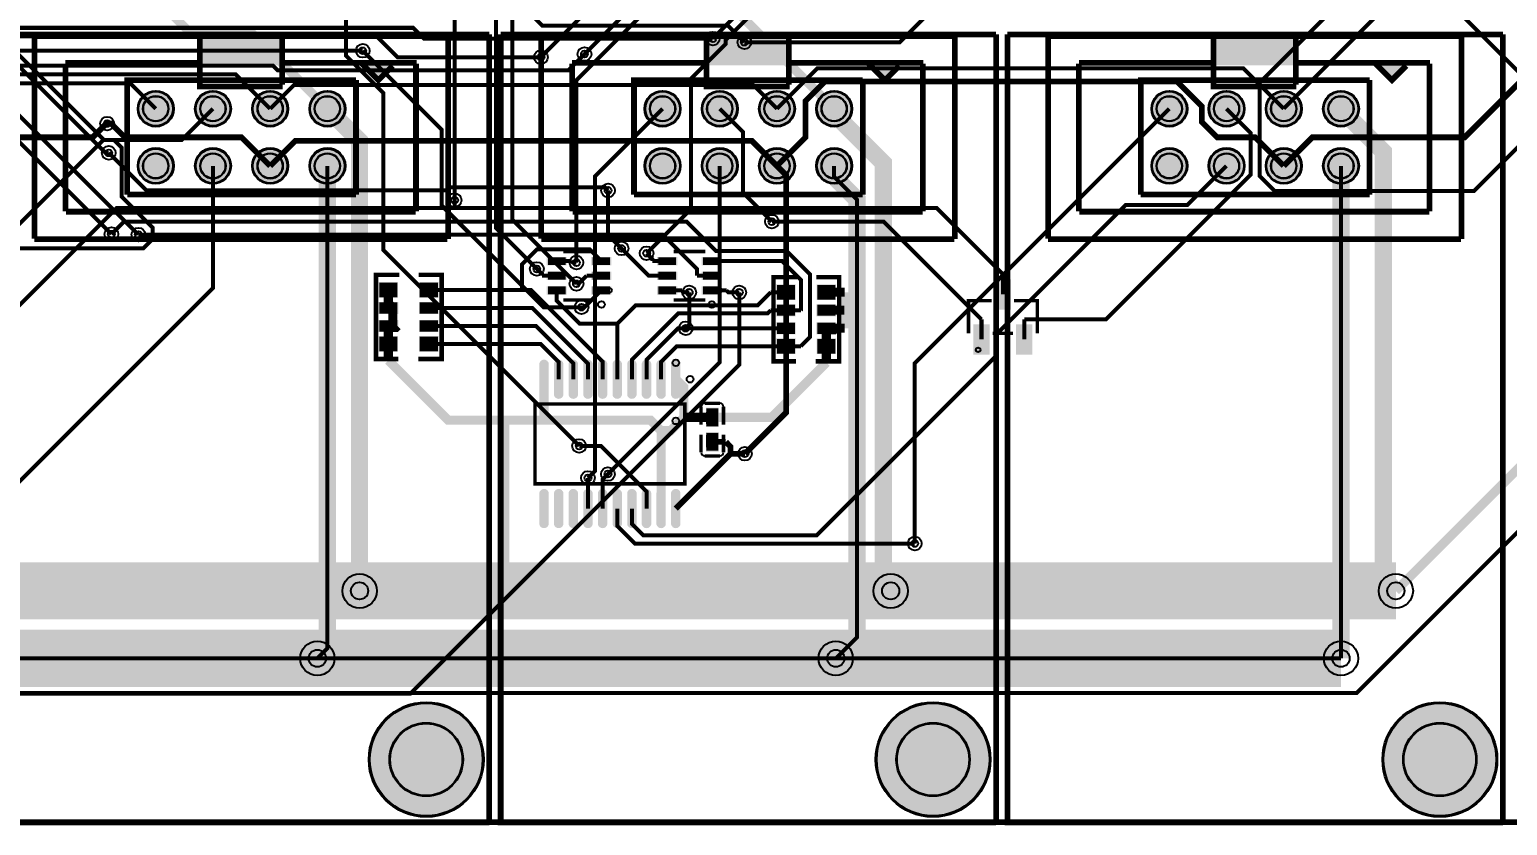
# Model space of a CAD drawing. Header units: millimetres. Extents: x 0 to 210, y -1 to 136.
# Drawn here: x 69.1 to 134.7, y -0.5 to 34.8 of the extents above; entities that cross this region are included whole.
import ezdxf

# ---------------------------------------------------------------- set-up
doc = ezdxf.new("R2010")
doc.units = ezdxf.units.MM
for name, color, linetype, true_color in [('BoardOutLine', 7, 'Continuous', 0xff00ff), ('BottomLayer', 7, 'Continuous', 0x0000ff), ('BottomSolderMaskLayer', 7, 'Continuous', 0xaa00ff), ('Document', 7, 'Continuous', 0xffffff), ('Hole', 7, 'Continuous', 0x222222), ('Multi-Layer', 7, 'Continuous', 0xc0c0c0), ('TopLayer', 7, 'Continuous', 0xff0000), ('TopPasteMaskLayer', 7, 'Continuous', 0x808080), ('TopSilkLayer', 7, 'Continuous', 0xffcc00), ('TopSolderMaskLayer', 7, 'Continuous', 0x800080)]:
    doc.layers.add(name, color=color, linetype=linetype, true_color=true_color)

msp = doc.modelspace()

# ---------------------------------------------------------------- hatches: boundary and pattern name
at = {"layer": 'BottomSolderMaskLayer'}
for points in [[(73.914, 31.307, 1), (75.489, 31.307, 1)], [(76.454, 31.307, 1), (78.029, 31.307, 1)], [(78.994, 31.307, 1), (80.569, 31.307, 1)], [(81.534, 31.307, 1), (83.109, 31.307, 1)], [(96.418, 31.307, 1), (97.993, 31.307, 1)], [(98.958, 31.307, 1), (100.533, 31.307, 1)], [(101.498, 31.307, 1), (103.073, 31.307, 1)], [(104.038, 31.307, 1), (105.613, 31.307, 1)], [(118.923, 31.307, 1), (120.497, 31.307, 1)], [(121.463, 31.307, 1), (123.037, 31.307, 1)], [(124.003, 31.307, 1), (125.577, 31.307, 1)], [(126.543, 31.307, 1), (128.117, 31.307, 1)], [(73.914, 28.767, 1), (75.489, 28.767, 1)], [(76.454, 28.767, 1), (78.029, 28.767, 1)], [(78.994, 28.767, 1), (80.569, 28.767, 1)], [(81.534, 28.767, 1), (83.109, 28.767, 1)], [(96.418, 28.767, 1), (97.993, 28.767, 1)], [(98.958, 28.767, 1), (100.533, 28.767, 1)], [(101.498, 28.767, 1), (103.073, 28.767, 1)], [(104.038, 28.767, 1), (105.613, 28.767, 1)], [(118.923, 28.767, 1), (120.497, 28.767, 1)], [(121.463, 28.767, 1), (123.037, 28.767, 1)], [(124.003, 28.767, 1), (125.577, 28.767, 1)], [(126.543, 28.767, 1), (128.117, 28.767, 1)], [(84.163, 2.407, 1), (89.264, 2.407, 1)], [(106.667, 2.407, 1), (111.769, 2.407, 1)], [(129.171, 2.407, 1), (134.273, 2.407, 1)]]:
    msp.add_hatch(color=256, dxfattribs=at).paths.add_polyline_path(points)
at = {"layer": 'Document'}
for points in [[(80.311, 33.237), (80.311, 34.437), (76.711, 34.437), (76.711, 33.237)], [(102.816, 33.237), (102.816, 34.437), (99.216, 34.437), (99.216, 33.237)], [(125.32, 33.237), (125.32, 34.437), (121.72, 34.437), (121.72, 33.237)], [(85.318, 33.339), (83.972, 33.339), (84.633, 32.679)], [(107.823, 33.339), (106.477, 33.339), (107.137, 32.679)], [(130.327, 33.339), (128.981, 33.339), (129.641, 32.679)]]:
    msp.add_hatch(color=256, dxfattribs=at).paths.add_polyline_path(points)
at = {"layer": 'Multi-Layer'}
for points in [[(73.939, 31.307, 1), (75.463, 31.307, 1)], [(76.479, 31.307, 1), (78.003, 31.307, 1)], [(79.019, 31.307, 1), (80.543, 31.307, 1)], [(81.559, 31.307, 1), (83.083, 31.307, 1)], [(96.444, 31.307, 1), (97.968, 31.307, 1)], [(98.984, 31.307, 1), (100.508, 31.307, 1)], [(101.524, 31.307, 1), (103.048, 31.307, 1)], [(104.064, 31.307, 1), (105.588, 31.307, 1)], [(118.948, 31.307, 1), (120.472, 31.307, 1)], [(121.488, 31.307, 1), (123.012, 31.307, 1)], [(124.028, 31.307, 1), (125.552, 31.307, 1)], [(126.568, 31.307, 1), (128.092, 31.307, 1)], [(73.939, 28.767, 1), (75.463, 28.767, 1)], [(76.479, 28.767, 1), (78.003, 28.767, 1)], [(79.019, 28.767, 1), (80.543, 28.767, 1)], [(81.559, 28.767, 1), (83.083, 28.767, 1)], [(96.444, 28.767, 1), (97.968, 28.767, 1)], [(98.984, 28.767, 1), (100.508, 28.767, 1)], [(101.524, 28.767, 1), (103.048, 28.767, 1)], [(104.064, 28.767, 1), (105.588, 28.767, 1)], [(118.948, 28.767, 1), (120.472, 28.767, 1)], [(121.488, 28.767, 1), (123.012, 28.767, 1)], [(124.028, 28.767, 1), (125.552, 28.767, 1)], [(126.568, 28.767, 1), (128.092, 28.767, 1)]]:
    msp.add_hatch(color=256, dxfattribs=at).paths.add_polyline_path(points)
at = {"layer": 'TopLayer'}
for points in [[(92.117, 24.365), (92.117, 24.715), (92.897, 24.715), (92.897, 24.365)], [(94.097, 24.365), (94.097, 24.715), (94.877, 24.715), (94.877, 24.365)], [(97.019, 24.365), (97.019, 24.715), (97.799, 24.715), (97.799, 24.365)], [(98.999, 24.365), (98.999, 24.715), (99.779, 24.715), (99.779, 24.365)], [(92.117, 23.715), (92.117, 24.065), (92.897, 24.065), (92.897, 23.715)], [(94.097, 23.715), (94.097, 24.065), (94.877, 24.065), (94.877, 23.715)], [(97.019, 23.715), (97.019, 24.065), (97.799, 24.065), (97.799, 23.715)], [(98.999, 23.715), (98.999, 24.065), (99.779, 24.065), (99.779, 23.715)], [(112.669, 23.686), (112.669, 22.436), (111.969, 22.436), (111.969, 23.686)], [(85.428, 23.586), (85.428, 22.936), (84.628, 22.936), (84.628, 23.586)], [(87.228, 23.586), (87.228, 22.936), (86.428, 22.936), (86.428, 23.586)], [(92.117, 23.065), (92.117, 23.415), (92.897, 23.415), (92.897, 23.065)], [(94.097, 23.065), (94.097, 23.415), (94.877, 23.415), (94.877, 23.065)], [(97.019, 23.065), (97.019, 23.415), (97.799, 23.415), (97.799, 23.065)], [(98.999, 23.065), (98.999, 23.415), (99.779, 23.415), (99.779, 23.065)], [(103.081, 23.485), (103.081, 22.835), (102.281, 22.835), (102.281, 23.485)], [(104.881, 23.485), (104.881, 22.835), (104.081, 22.835), (104.081, 23.485)], [(85.428, 22.712), (85.428, 22.211), (84.628, 22.211), (84.628, 22.712)], [(87.228, 22.712), (87.228, 22.211), (86.428, 22.211), (86.428, 22.712)], [(103.081, 22.61), (103.081, 22.11), (102.281, 22.11), (102.281, 22.61)], [(104.881, 22.61), (104.881, 22.11), (104.081, 22.11), (104.081, 22.61)], [(85.428, 21.911), (85.428, 21.411), (84.628, 21.411), (84.628, 21.911)], [(87.228, 21.911), (87.228, 21.411), (86.428, 21.411), (86.428, 21.911)], [(103.081, 21.81), (103.081, 21.31), (102.281, 21.31), (102.281, 21.81)], [(104.881, 21.81), (104.881, 21.31), (104.081, 21.31), (104.081, 21.81)], [(111.719, 21.686), (111.719, 20.436), (111.019, 20.436), (111.019, 21.686)], [(113.619, 21.686), (113.619, 20.436), (112.919, 20.436), (112.919, 21.686)], [(85.428, 21.187), (85.428, 20.537), (84.628, 20.537), (84.628, 21.187)], [(87.228, 21.187), (87.228, 20.537), (86.428, 20.537), (86.428, 21.187)], [(103.081, 21.085), (103.081, 20.435), (102.281, 20.435), (102.281, 21.085)], [(104.881, 21.085), (104.881, 20.435), (104.081, 20.435), (104.081, 21.085)], [(92.126, 18.605, -0.785398), (91.762, 18.605), (91.762, 19.983, -0.785398), (92.126, 19.983)], [(92.776, 18.605, -0.785398), (92.412, 18.605), (92.412, 19.983, -0.785398), (92.776, 19.983)], [(93.426, 18.605, -0.785398), (93.062, 18.605), (93.062, 19.983, -0.785398), (93.426, 19.983)], [(94.076, 18.605, -0.785398), (93.712, 18.605), (93.712, 19.983, -0.785398), (94.076, 19.983)], [(94.726, 18.605, -0.785398), (94.362, 18.605), (94.362, 19.983, -0.785398), (94.726, 19.983)], [(95.376, 18.605, -0.785398), (95.012, 18.605), (95.012, 19.983, -0.785398), (95.376, 19.983)], [(96.026, 18.605, -0.785398), (95.662, 18.605), (95.662, 19.983, -0.785398), (96.026, 19.983)], [(96.676, 18.605, -0.785398), (96.312, 18.605), (96.312, 19.983, -0.785398), (96.676, 19.983)], [(97.326, 18.605, -0.785398), (96.962, 18.605), (96.962, 19.983, -0.785398), (97.326, 19.983)], [(97.976, 18.605, -0.785398), (97.612, 18.605), (97.612, 19.983, -0.785398), (97.976, 19.983)], [(99.685, 17.208), (99.145, 17.208), (99.145, 17.998), (99.685, 17.998)], [(99.685, 16.908), (99.145, 16.908), (99.145, 16.118), (99.685, 16.118)], [(92.126, 12.863, -0.785398), (91.762, 12.863), (91.762, 14.241, -0.785398), (92.126, 14.241)], [(92.776, 12.863, -0.785398), (92.412, 12.863), (92.412, 14.241, -0.785398), (92.776, 14.241)], [(93.426, 12.863, -0.785398), (93.062, 12.863), (93.062, 14.241, -0.785398), (93.426, 14.241)], [(94.076, 12.863, -0.785398), (93.712, 12.863), (93.712, 14.241, -0.785398), (94.076, 14.241)], [(94.726, 12.863, -0.785398), (94.362, 12.863), (94.362, 14.241, -0.785398), (94.726, 14.241)], [(95.376, 12.863, -0.785398), (95.012, 12.863), (95.012, 14.241, -0.785398), (95.376, 14.241)], [(96.026, 12.863, -0.785398), (95.662, 12.863), (95.662, 14.241, -0.785398), (96.026, 14.241)], [(96.676, 12.863, -0.785398), (96.312, 12.863), (96.312, 14.241, -0.785398), (96.676, 14.241)], [(97.326, 12.863, -0.785398), (96.962, 12.863), (96.962, 14.241, -0.785398), (97.326, 14.241)], [(97.976, 12.863, -0.785398), (97.612, 12.863), (97.612, 14.241, -0.785398), (97.976, 14.241)]]:
    msp.add_hatch(color=256, dxfattribs=at).paths.add_polyline_path(points)
at = {"layer": 'TopPasteMaskLayer'}
for points in [[(92.117, 24.365), (92.117, 24.715), (92.897, 24.715), (92.897, 24.365)], [(94.097, 24.365), (94.097, 24.715), (94.877, 24.715), (94.877, 24.365)], [(97.019, 24.365), (97.019, 24.715), (97.799, 24.715), (97.799, 24.365)], [(98.999, 24.365), (98.999, 24.715), (99.779, 24.715), (99.779, 24.365)], [(92.117, 23.715), (92.117, 24.065), (92.897, 24.065), (92.897, 23.715)], [(94.097, 23.715), (94.097, 24.065), (94.877, 24.065), (94.877, 23.715)], [(97.019, 23.715), (97.019, 24.065), (97.799, 24.065), (97.799, 23.715)], [(98.999, 23.715), (98.999, 24.065), (99.779, 24.065), (99.779, 23.715)], [(112.669, 23.686), (112.669, 22.436), (111.969, 22.436), (111.969, 23.686)], [(85.428, 23.586), (85.428, 22.936), (84.628, 22.936), (84.628, 23.586)], [(87.228, 23.586), (87.228, 22.936), (86.428, 22.936), (86.428, 23.586)], [(92.117, 23.065), (92.117, 23.415), (92.897, 23.415), (92.897, 23.065)], [(94.097, 23.065), (94.097, 23.415), (94.877, 23.415), (94.877, 23.065)], [(97.019, 23.065), (97.019, 23.415), (97.799, 23.415), (97.799, 23.065)], [(98.999, 23.065), (98.999, 23.415), (99.779, 23.415), (99.779, 23.065)], [(103.081, 23.485), (103.081, 22.835), (102.281, 22.835), (102.281, 23.485)], [(104.881, 23.485), (104.881, 22.835), (104.081, 22.835), (104.081, 23.485)], [(85.428, 22.712), (85.428, 22.211), (84.628, 22.211), (84.628, 22.712)], [(87.228, 22.712), (87.228, 22.211), (86.428, 22.211), (86.428, 22.712)], [(103.081, 22.61), (103.081, 22.11), (102.281, 22.11), (102.281, 22.61)], [(104.881, 22.61), (104.881, 22.11), (104.081, 22.11), (104.081, 22.61)], [(85.428, 21.911), (85.428, 21.411), (84.628, 21.411), (84.628, 21.911)], [(87.228, 21.911), (87.228, 21.411), (86.428, 21.411), (86.428, 21.911)], [(103.081, 21.81), (103.081, 21.31), (102.281, 21.31), (102.281, 21.81)], [(104.881, 21.81), (104.881, 21.31), (104.081, 21.31), (104.081, 21.81)], [(111.719, 21.686), (111.719, 20.436), (111.019, 20.436), (111.019, 21.686)], [(113.619, 21.686), (113.619, 20.436), (112.919, 20.436), (112.919, 21.686)], [(85.428, 21.187), (85.428, 20.537), (84.628, 20.537), (84.628, 21.187)], [(87.228, 21.187), (87.228, 20.537), (86.428, 20.537), (86.428, 21.187)], [(103.081, 21.085), (103.081, 20.435), (102.281, 20.435), (102.281, 21.085)], [(104.881, 21.085), (104.881, 20.435), (104.081, 20.435), (104.081, 21.085)], [(92.126, 18.605, -0.785398), (91.762, 18.605), (91.762, 19.983, -0.785398), (92.126, 19.983)], [(92.776, 18.605, -0.785398), (92.412, 18.605), (92.412, 19.983, -0.785398), (92.776, 19.983)], [(93.426, 18.605, -0.785398), (93.062, 18.605), (93.062, 19.983, -0.785398), (93.426, 19.983)], [(94.076, 18.605, -0.785398), (93.712, 18.605), (93.712, 19.983, -0.785398), (94.076, 19.983)], [(94.726, 18.605, -0.785398), (94.362, 18.605), (94.362, 19.983, -0.785398), (94.726, 19.983)], [(95.376, 18.605, -0.785398), (95.012, 18.605), (95.012, 19.983, -0.785398), (95.376, 19.983)], [(96.026, 18.605, -0.785398), (95.662, 18.605), (95.662, 19.983, -0.785398), (96.026, 19.983)], [(96.676, 18.605, -0.785398), (96.312, 18.605), (96.312, 19.983, -0.785398), (96.676, 19.983)], [(97.326, 18.605, -0.785398), (96.962, 18.605), (96.962, 19.983, -0.785398), (97.326, 19.983)], [(97.976, 18.605, -0.785398), (97.612, 18.605), (97.612, 19.983, -0.785398), (97.976, 19.983)], [(99.19, 17.888), (99.64, 17.888), (99.69, 17.838), (99.69, 17.308), (99.64, 17.258), (99.19, 17.258), (99.14, 17.308), (99.14, 17.838)], [(99.19, 16.858), (99.64, 16.858), (99.69, 16.808), (99.69, 16.278), (99.64, 16.228), (99.19, 16.228), (99.14, 16.278), (99.14, 16.808)], [(92.126, 12.863, -0.785398), (91.762, 12.863), (91.762, 14.241, -0.785398), (92.126, 14.241)], [(92.776, 12.863, -0.785398), (92.412, 12.863), (92.412, 14.241, -0.785398), (92.776, 14.241)], [(93.426, 12.863, -0.785398), (93.062, 12.863), (93.062, 14.241, -0.785398), (93.426, 14.241)], [(94.076, 12.863, -0.785398), (93.712, 12.863), (93.712, 14.241, -0.785398), (94.076, 14.241)], [(94.726, 12.863, -0.785398), (94.362, 12.863), (94.362, 14.241, -0.785398), (94.726, 14.241)], [(95.376, 12.863, -0.785398), (95.012, 12.863), (95.012, 14.241, -0.785398), (95.376, 14.241)], [(96.026, 12.863, -0.785398), (95.662, 12.863), (95.662, 14.241, -0.785398), (96.026, 14.241)], [(96.676, 12.863, -0.785398), (96.312, 12.863), (96.312, 14.241, -0.785398), (96.676, 14.241)], [(97.326, 12.863, -0.785398), (96.962, 12.863), (96.962, 14.241, -0.785398), (97.326, 14.241)], [(97.976, 12.863, -0.785398), (97.612, 12.863), (97.612, 14.241, -0.785398), (97.976, 14.241)]]:
    msp.add_hatch(color=256, dxfattribs=at).paths.add_polyline_path(points)
at = {"layer": 'TopSolderMaskLayer'}
for points in [[(73.914, 31.307, 1), (75.489, 31.307, 1)], [(76.454, 31.307, 1), (78.029, 31.307, 1)], [(78.994, 31.307, 1), (80.569, 31.307, 1)], [(81.534, 31.307, 1), (83.109, 31.307, 1)], [(96.418, 31.307, 1), (97.993, 31.307, 1)], [(98.958, 31.307, 1), (100.533, 31.307, 1)], [(101.498, 31.307, 1), (103.073, 31.307, 1)], [(104.038, 31.307, 1), (105.613, 31.307, 1)], [(118.923, 31.307, 1), (120.497, 31.307, 1)], [(121.463, 31.307, 1), (123.037, 31.307, 1)], [(124.003, 31.307, 1), (125.577, 31.307, 1)], [(126.543, 31.307, 1), (128.117, 31.307, 1)], [(73.914, 28.767, 1), (75.489, 28.767, 1)], [(76.454, 28.767, 1), (78.029, 28.767, 1)], [(78.994, 28.767, 1), (80.569, 28.767, 1)], [(81.534, 28.767, 1), (83.109, 28.767, 1)], [(96.418, 28.767, 1), (97.993, 28.767, 1)], [(98.958, 28.767, 1), (100.533, 28.767, 1)], [(101.498, 28.767, 1), (103.073, 28.767, 1)], [(104.038, 28.767, 1), (105.613, 28.767, 1)], [(118.923, 28.767, 1), (120.497, 28.767, 1)], [(121.463, 28.767, 1), (123.037, 28.767, 1)], [(124.003, 28.767, 1), (125.577, 28.767, 1)], [(126.543, 28.767, 1), (128.117, 28.767, 1)], [(92.061, 24.354), (92.061, 24.727), (92.954, 24.727), (92.954, 24.354)], [(94.041, 24.354), (94.041, 24.727), (94.934, 24.727), (94.934, 24.354)], [(96.963, 24.354), (96.963, 24.727), (97.856, 24.727), (97.856, 24.354)], [(98.943, 24.354), (98.943, 24.727), (99.836, 24.727), (99.836, 24.354)], [(92.061, 23.704), (92.061, 24.077), (92.954, 24.077), (92.954, 23.704)], [(94.041, 23.704), (94.041, 24.077), (94.934, 24.077), (94.934, 23.704)], [(96.963, 23.704), (96.963, 24.077), (97.856, 24.077), (97.856, 23.704)], [(98.943, 23.704), (98.943, 24.077), (99.836, 24.077), (99.836, 23.704)], [(112.683, 23.732), (112.683, 22.391), (111.954, 22.391), (111.954, 23.732)], [(85.459, 23.607), (85.459, 22.916), (84.597, 22.916), (84.597, 23.607)], [(87.259, 23.607), (87.259, 22.916), (86.397, 22.916), (86.397, 23.607)], [(92.061, 23.054), (92.061, 23.427), (92.954, 23.427), (92.954, 23.054)], [(94.041, 23.054), (94.041, 23.427), (94.934, 23.427), (94.934, 23.054)], [(96.963, 23.054), (96.963, 23.427), (97.856, 23.427), (97.856, 23.054)], [(98.943, 23.054), (98.943, 23.427), (99.836, 23.427), (99.836, 23.054)], [(103.112, 23.505), (103.112, 22.814), (102.25, 22.814), (102.25, 23.505)], [(104.912, 23.505), (104.912, 22.814), (104.05, 22.814), (104.05, 23.505)], [(85.469, 22.727), (85.469, 22.196), (84.587, 22.196), (84.587, 22.727)], [(87.269, 22.727), (87.269, 22.196), (86.387, 22.196), (86.387, 22.727)], [(103.122, 22.626), (103.122, 22.094), (102.24, 22.094), (102.24, 22.626)], [(104.922, 22.626), (104.922, 22.094), (104.04, 22.094), (104.04, 22.626)], [(85.469, 21.927), (85.469, 21.396), (84.587, 21.396), (84.587, 21.927)], [(87.269, 21.927), (87.269, 21.396), (86.387, 21.396), (86.387, 21.927)], [(103.122, 21.826), (103.122, 21.294), (102.24, 21.294), (102.24, 21.826)], [(104.922, 21.826), (104.922, 21.294), (104.04, 21.294), (104.04, 21.826)], [(111.733, 21.732), (111.733, 20.391), (111.004, 20.391), (111.004, 21.732)], [(113.633, 21.732), (113.633, 20.391), (112.904, 20.391), (112.904, 21.732)], [(85.459, 21.207), (85.459, 20.516), (84.597, 20.516), (84.597, 21.207)], [(87.259, 21.207), (87.259, 20.516), (86.397, 20.516), (86.397, 21.207)], [(103.112, 21.106), (103.112, 20.414), (102.25, 20.414), (102.25, 21.106)], [(104.912, 21.106), (104.912, 20.414), (104.05, 20.414), (104.05, 21.106)], [(92.151, 18.585, -0.785398), (91.736, 18.585), (91.736, 20.003, -0.785398), (92.151, 20.003)], [(92.801, 18.585, -0.785398), (92.386, 18.585), (92.386, 20.003, -0.785398), (92.801, 20.003)], [(93.451, 18.585, -0.785398), (93.036, 18.585), (93.036, 20.003, -0.785398), (93.451, 20.003)], [(94.101, 18.585, -0.785398), (93.686, 18.585), (93.686, 20.003, -0.785398), (94.101, 20.003)], [(94.751, 18.585, -0.785398), (94.336, 18.585), (94.336, 20.003, -0.785398), (94.751, 20.003)], [(95.401, 18.585, -0.785398), (94.986, 18.585), (94.986, 20.003, -0.785398), (95.401, 20.003)], [(96.051, 18.585, -0.785398), (95.636, 18.585), (95.636, 20.003, -0.785398), (96.051, 20.003)], [(96.701, 18.585, -0.785398), (96.286, 18.585), (96.286, 20.003, -0.785398), (96.701, 20.003)], [(97.351, 18.585, -0.785398), (96.936, 18.585), (96.936, 20.003, -0.785398), (97.351, 20.003)], [(98.001, 18.585, -0.785398), (97.586, 18.585), (97.586, 20.003, -0.785398), (98.001, 20.003)], [(99.703, 17.17), (99.128, 17.17), (99.128, 18.035), (99.703, 18.035)], [(99.703, 16.945), (99.128, 16.945), (99.128, 16.08), (99.703, 16.08)], [(92.151, 12.843, -0.785398), (91.736, 12.843), (91.736, 14.261, -0.785398), (92.151, 14.261)], [(92.801, 12.843, -0.785398), (92.386, 12.843), (92.386, 14.261, -0.785398), (92.801, 14.261)], [(93.451, 12.843, -0.785398), (93.036, 12.843), (93.036, 14.261, -0.785398), (93.451, 14.261)], [(94.101, 12.843, -0.785398), (93.686, 12.843), (93.686, 14.261, -0.785398), (94.101, 14.261)], [(94.751, 12.843, -0.785398), (94.336, 12.843), (94.336, 14.261, -0.785398), (94.751, 14.261)], [(95.401, 12.843, -0.785398), (94.986, 12.843), (94.986, 14.261, -0.785398), (95.401, 14.261)], [(96.051, 12.843, -0.785398), (95.636, 12.843), (95.636, 14.261, -0.785398), (96.051, 14.261)], [(96.701, 12.843, -0.785398), (96.286, 12.843), (96.286, 14.261, -0.785398), (96.701, 14.261)], [(97.351, 12.843, -0.785398), (96.936, 12.843), (96.936, 14.261, -0.785398), (97.351, 14.261)], [(98.001, 12.843, -0.785398), (97.586, 12.843), (97.586, 14.261, -0.785398), (98.001, 14.261)], [(84.163, 2.407, 1), (89.264, 2.407, 1)], [(106.667, 2.407, 1), (111.769, 2.407, 1)], [(129.171, 2.407, 1), (134.273, 2.407, 1)]]:
    msp.add_hatch(color=256, dxfattribs=at).paths.add_polyline_path(points)

# ---------------------------------------------------------------- linework, layer by layer
at = {"layer": 'BoardOutLine', "const_width": 0.254}
msp.add_lwpolyline([(-0.086, 135.625), (209.914, 135.625), (209.914, -0.375), (-0.086, -0.375), (-0.086, 135.625)], close=True, dxfattribs=at)
at = {"layer": 'BottomLayer'}
for points, const_width in [([(91.936, 112.027), (82.751, 102.842), (82.751, 54.323), (83.155, 53.919), (83.155, 33.656), (84.806, 32.005), (84.806, 25.031), (93.504, 16.333)], 0.178), ([(84.557, 67.412), (84.283, 67.138), (84.283, 57.861), (87.972, 54.172), (87.972, 27.246)], 0.178), ([(138.227, 27.026), (136.856, 28.397), (136.856, 31.297), (106.376, 61.777), (106.376, 65.692), (106.021, 66.046)], 0.178), ([(91.806, 33.596), (93.716, 35.505), (93.716, 41.691), (104.82, 52.795), (104.82, 56.03), (100.026, 60.824), (100.026, 62.103)], 0.178), ([(55.459, 22.346), (58.558, 25.446), (58.558, 31.54), (59.411, 32.393), (61.234, 32.393), (68.521, 25.107), (74.143, 25.107), (74.57, 25.534), (74.57, 26.023), (73.187, 27.407), (73.187, 29.585), (72.851, 29.921), (72.403, 29.921), (66.49, 35.834), (66.49, 47.94), (72.247, 53.697), (72.247, 60.34)], 0.178), ([(84.856, 58.098), (89.811, 53.143), (89.811, 26.004), (91.623, 24.191)], 0.178), ([(86.446, 57.626), (90.54, 53.532), (90.54, 26.376), (93.384, 23.532)], 0.178), ([(113.393, 53.328), (112.567, 53.328), (96.227, 36.988), (96.227, 36.223), (93.74, 33.735)], 0.178), ([(72.732, 25.739), (54.162, 44.309), (54.162, 45.091), (53.38, 45.874), (52.624, 45.874), (51.497, 47), (51.497, 47.428), (51.497, 47.428)], 0.178), ([(56.459, 45.953), (56.459, 45.36), (72.471, 29.347), (72.614, 29.347)], 0.178), ([(73.929, 25.718), (55.372, 44.275), (55.372, 44.755)], 0.178), ([(82.321, 31.307), (78.928, 34.7), (76.213, 34.7), (73.965, 36.949), (73.965, 38.927), (72.695, 40.197)], 0.406), ([(105.106, 36.703), (104.541, 36.703), (103.42, 37.824), (102.175, 37.824), (101.422, 37.071), (101.422, 36.411), (99.432, 34.421)], 0.178), ([(93.382, 24.472), (93.382, 32.567), (97.486, 36.67), (97.486, 36.703)], 0.178), ([(96.5, 24.89), (98.476, 26.865), (98.476, 32.653), (100.006, 34.183), (100.006, 34.349), (102.36, 36.703), (102.566, 36.703)], 0.178), ([(100.839, 34.261), (107.744, 34.261), (110.186, 36.703)], 0.178), ([(83.893, 33.88), (87.398, 30.376), (87.398, 27.009), (91.915, 22.492), (93.607, 22.492)], 0.178), ([(102.286, 31.307), (104.082, 33.104), (122.994, 33.104), (124.79, 31.307)], 0.178), ([(124.79, 28.767), (123.52, 30.037), (121.832, 30.037), (121.157, 30.712), (121.157, 31.405), (120.052, 32.511), (104.417, 32.511), (103.556, 31.649), (103.556, 30.037), (102.286, 28.767)], 0.254), ([(19.208, 31.541), (19.208, 21.942), (35.824, 5.326), (86.005, 5.326), (100.615, 19.935), (100.615, 23.153)], 0.178), ([(83.752, 9.895), (83.752, 29.876), (82.321, 31.307)], 0.762), ([(83.752, 9.895), (83.752, 29.876), (82.321, 31.307)], 0.406), ([(107.336, 9.895), (107.01, 10.221), (107.01, 28.894), (104.826, 31.078), (104.826, 31.307)], 0.762), ([(107.336, 9.895), (107.01, 10.221), (107.01, 28.894), (104.826, 31.079), (104.826, 31.307)], 0.406), ([(129.768, 9.895), (129.21, 10.454), (129.21, 29.402), (127.33, 31.282), (127.33, 31.307)], 0.762), ([(129.768, 9.895), (129.21, 10.453), (129.21, 29.402), (127.33, 31.282), (127.33, 31.307)], 0.406), ([(97.206, 31.307), (94.209, 28.31), (94.209, 15.224), (93.894, 14.909)], 0.178), ([(99.746, 31.307), (100.776, 30.276), (100.776, 27.579), (102.062, 26.293)], 0.178), ([(119.71, 31.307), (108.406, 20.003), (108.406, 11.999)], 0.178), ([(79.781, 28.767), (78.511, 30.037), (73.328, 30.037), (72.717, 30.648), (72.544, 30.648)], 0.254), ([(81.879, 6.898), (82.321, 7.34), (82.321, 28.767)], 0.762), ([(100.866, 15.987), (102.698, 17.818), (102.698, 28.355), (102.286, 28.767)], 0.254), ([(104.899, 6.898), (105.842, 7.84), (105.842, 27.268), (104.826, 28.284), (104.826, 28.767)], 0.762), ([(127.33, 6.898), (127.33, 28.767)], 0.762), ([(77.241, 28.767), (77.241, 23.341), (59.675, 5.775), (51.784, 5.775), (45.605, 11.955)], 0.178), ([(81.879, 6.898), (82.321, 7.34), (82.321, 28.767)], 0.178), ([(99.746, 28.767), (99.746, 20.049), (94.782, 15.085)], 0.178), ([(104.899, 6.898), (105.842, 7.84), (105.842, 27.269), (104.826, 28.285), (104.826, 28.767)], 0.178), ([(127.33, 6.898), (127.33, 28.767)], 0.178), ([(95.386, 25.103), (94.789, 25.701), (94.789, 27.679), (94.789, 27.679)], 0.178), ([(98.235, 21.56), (98.389, 21.713), (98.389, 23.151)], 0.178)]:
    msp.add_lwpolyline(points, dxfattribs=dict(at, const_width=const_width))
at = {"layer": 'BottomSolderMaskLayer'}
for centre, radius in [((74.701, 31.307), 0.787), ((74.701, 31.307), 0.568), ((77.241, 31.307), 0.787), ((77.241, 31.307), 0.568), ((79.781, 31.307), 0.787), ((79.781, 31.307), 0.568), ((82.321, 31.307), 0.787), ((82.321, 31.307), 0.568), ((97.206, 31.307), 0.787), ((97.206, 31.307), 0.568), ((99.746, 31.307), 0.787), ((99.746, 31.307), 0.568), ((102.286, 31.307), 0.787), ((102.286, 31.307), 0.568), ((104.826, 31.307), 0.787), ((104.826, 31.307), 0.568), ((119.71, 31.307), 0.787), ((119.71, 31.307), 0.568), ((122.25, 31.307), 0.787), ((122.25, 31.307), 0.568), ((124.79, 31.307), 0.787), ((124.79, 31.307), 0.568), ((127.33, 31.307), 0.787), ((127.33, 31.307), 0.568), ((74.701, 28.767), 0.787), ((77.241, 28.767), 0.787), ((79.781, 28.767), 0.787), ((82.321, 28.767), 0.787), ((97.206, 28.767), 0.787), ((99.746, 28.767), 0.787), ((102.286, 28.767), 0.787), ((104.826, 28.767), 0.787), ((119.71, 28.767), 0.787), ((122.25, 28.767), 0.787), ((124.79, 28.767), 0.787), ((127.33, 28.767), 0.787), ((74.701, 28.767), 0.568), ((77.241, 28.767), 0.568), ((79.781, 28.767), 0.568), ((82.321, 28.767), 0.568), ((97.206, 28.767), 0.568), ((99.746, 28.767), 0.568), ((102.286, 28.767), 0.568), ((104.826, 28.767), 0.568), ((119.71, 28.767), 0.568), ((122.25, 28.767), 0.568), ((124.79, 28.767), 0.568), ((127.33, 28.767), 0.568), ((86.713, 2.407), 2.551), ((109.218, 2.407), 2.551), ((131.722, 2.407), 2.551), ((86.712, 2.407), 1.633), ((109.217, 2.407), 1.633), ((131.721, 2.407), 1.633)]:
    msp.add_circle(centre, radius, dxfattribs=at)
at = {"layer": 'Document'}
for centre, radius in [((94.847, 23.24), 0.1), ((99.749, 23.24), 0.1), ((111.219, 20.601), 0.1), ((97.794, 20.023), 0.15)]:
    msp.add_circle(centre, radius, dxfattribs=at)
at = {"layer": 'Hole'}
for centre, radius in [((99.432, 34.421), 0.152), ((100.839, 34.261), 0.152), ((83.893, 33.88), 0.152), ((91.806, 33.596), 0.152), ((93.739, 33.735), 0.152), ((72.544, 30.648), 0.152), ((72.614, 29.347), 0.152), ((94.789, 27.679), 0.152), ((87.972, 27.246), 0.152), ((102.062, 26.293), 0.152), ((72.732, 25.739), 0.152), ((73.929, 25.718), 0.152), ((95.386, 25.103), 0.152), ((96.5, 24.89), 0.152), ((91.623, 24.191), 0.152), ((93.382, 24.472), 0.152), ((93.384, 23.532), 0.152), ((98.389, 23.151), 0.152), ((100.615, 23.153), 0.152), ((93.607, 22.492), 0.152), ((98.235, 21.56), 0.152), ((93.504, 16.333), 0.152), ((100.866, 15.987), 0.152), ((94.782, 15.085), 0.152), ((93.894, 14.909), 0.152), ((108.406, 11.999), 0.152), ((83.752, 9.895), 0.381), ((107.336, 9.895), 0.381), ((129.768, 9.895), 0.381), ((81.879, 6.898), 0.381), ((104.899, 6.898), 0.381), ((127.33, 6.898), 0.381)]:
    msp.add_circle(centre, radius, dxfattribs=at)
at = {"layer": 'Multi-Layer'}
for centre, radius in [((83.893, 33.88), 0.305), ((99.432, 34.421), 0.305), ((100.839, 34.261), 0.305), ((91.806, 33.596), 0.305), ((93.739, 33.735), 0.305), ((74.701, 31.307), 0.762), ((74.701, 31.307), 0.55), ((77.241, 31.307), 0.762), ((77.241, 31.307), 0.55), ((79.781, 31.307), 0.762), ((79.781, 31.307), 0.55), ((82.321, 31.307), 0.762), ((82.321, 31.307), 0.55), ((97.206, 31.307), 0.762), ((97.206, 31.307), 0.55), ((99.746, 31.307), 0.762), ((99.746, 31.307), 0.55), ((102.286, 31.307), 0.762), ((102.286, 31.307), 0.55), ((104.826, 31.307), 0.762), ((104.826, 31.307), 0.55), ((119.71, 31.307), 0.762), ((119.71, 31.307), 0.55), ((122.25, 31.307), 0.762), ((122.25, 31.307), 0.55), ((124.79, 31.307), 0.762), ((124.79, 31.307), 0.55), ((127.33, 31.307), 0.762), ((127.33, 31.307), 0.55), ((72.544, 30.648), 0.305), ((72.614, 29.347), 0.305), ((74.701, 28.767), 0.762), ((74.701, 28.767), 0.55), ((77.241, 28.767), 0.762), ((77.241, 28.767), 0.55), ((79.781, 28.767), 0.762), ((79.781, 28.767), 0.55), ((82.321, 28.767), 0.762), ((82.321, 28.767), 0.55), ((97.206, 28.767), 0.762), ((97.206, 28.767), 0.55), ((99.746, 28.767), 0.762), ((99.746, 28.767), 0.55), ((102.286, 28.767), 0.762), ((102.286, 28.767), 0.55), ((104.826, 28.767), 0.762), ((104.826, 28.767), 0.55), ((119.71, 28.767), 0.762), ((119.71, 28.767), 0.55), ((122.25, 28.767), 0.762), ((122.25, 28.767), 0.55), ((124.79, 28.767), 0.762), ((124.79, 28.767), 0.55), ((127.33, 28.767), 0.762), ((127.33, 28.767), 0.55), ((94.789, 27.679), 0.305), ((87.972, 27.246), 0.305), ((102.062, 26.293), 0.305), ((72.732, 25.739), 0.305), ((73.929, 25.718), 0.305), ((95.386, 25.103), 0.305), ((96.5, 24.89), 0.305), ((91.623, 24.191), 0.305), ((93.382, 24.472), 0.305), ((93.384, 23.532), 0.305), ((98.389, 23.151), 0.305), ((100.615, 23.153), 0.305), ((93.607, 22.492), 0.305), ((98.235, 21.56), 0.305), ((93.504, 16.333), 0.305), ((100.866, 15.987), 0.305), ((93.894, 14.909), 0.305), ((94.782, 15.085), 0.305), ((108.406, 11.999), 0.305), ((83.752, 9.895), 0.762), ((107.336, 9.895), 0.762), ((129.768, 9.895), 0.762), ((81.879, 6.898), 0.762), ((104.899, 6.898), 0.762), ((127.33, 6.898), 0.762), ((86.713, 2.407), 2.5), ((109.218, 2.407), 2.5), ((131.722, 2.407), 2.5), ((86.712, 2.407), 1.6), ((109.217, 2.407), 1.6), ((131.721, 2.407), 1.6)]:
    msp.add_circle(centre, radius, dxfattribs=at)
at = {"layer": 'TopLayer'}
for points, const_width in [([(4.565, 68.236), (4.107, 67.778), (0.889, 67.778), (0.58, 67.469), (0.58, 11.154), (6.377, 5.356), (128.02, 5.356), (148.853, 26.189), (148.853, 30.346), (145.887, 33.313), (140.172, 33.313), (139.396, 32.537), (139.396, 31.59), (138.642, 30.836), (136.423, 30.836), (133.238, 27.651), (124.396, 27.651), (123.723, 28.324), (123.723, 32.46), (127.966, 36.703)], 0.178), ([(127.33, 6.898), (7.061, 6.898), (2.743, 11.216), (2.743, 60.706), (2.743, 60.706), (2.743, 65.329)], 2.54), ([(100.839, 34.261), (100.106, 34.995), (91.866, 34.995), (91.134, 35.726), (41.769, 35.726), (32.816, 44.68), (28.538, 44.68)], 0.178), ([(99.432, 34.421), (86.609, 34.421), (86.132, 34.899), (41.032, 34.899), (35.728, 40.202), (30.76, 40.202), (27.602, 43.36)], 0.178), ([(124.79, 31.307), (130.842, 37.359), (130.842, 43.56)], 0.178), ([(13.065, 41.936), (13.065, 39.923), (12.9, 39.758), (12.9, 38.791), (14.533, 37.159), (23.119, 37.159), (26.882, 33.395), (38.285, 33.395), (38.771, 33.88), (83.893, 33.88)], 0.178), ([(93.74, 33.735), (93.018, 33.013), (80.11, 33.013), (79.908, 33.216), (58.09, 33.216), (57.772, 32.898), (17.382, 32.898), (15.217, 35.063), (14.296, 35.063), (8.515, 40.844)], 0.178), ([(104.826, 31.307), (100.643, 35.49), (96.159, 35.49), (94.946, 36.703)], 0.406), ([(91.806, 33.596), (85.43, 33.596), (84.5, 34.526), (38.797, 34.526), (38.247, 33.976), (35.449, 33.976), (35.449, 33.976)], 0.178), ([(140.767, 34.646), (139.497, 33.376), (136.164, 33.376), (132.826, 30.037), (126.06, 30.037), (124.79, 28.767)], 0.254), ([(79.781, 31.307), (78.254, 32.834), (58.804, 32.834), (57.277, 31.307)], 0.178), ([(74.701, 31.307), (73.569, 32.44), (59.4, 32.44), (58.535, 31.575), (58.535, 30.801), (57.973, 30.239)], 0.178), ([(102.286, 31.307), (101.231, 32.362), (80.836, 32.362), (79.781, 31.307)], 0.178), ([(77.241, 31.307), (75.855, 29.921), (72.376, 29.921), (66.615, 24.159), (66.615, 22.311), (66.972, 21.954), (68.196, 21.954)], 0.178), ([(122.25, 31.307), (123.325, 30.232), (123.325, 28.378), (116.901, 21.954), (113.269, 21.954)], 0.178), ([(72.544, 30.648), (72.51, 30.648), (71.9, 30.037), (58.72, 30.037), (57.45, 28.767), (57.277, 28.767)], 0.254), ([(102.286, 28.767), (101.174, 29.878), (80.892, 29.878), (79.781, 28.767)], 0.254), ([(94.789, 27.679), (94.648, 27.82), (87.734, 27.82), (87.594, 27.679), (74.282, 27.679), (72.614, 29.347)], 0.178), ([(95.844, 13.552), (95.844, 12.872), (96.351, 12.365), (104.049, 12.365), (111.987, 20.303), (111.987, 21.255), (117.762, 27.03), (120.513, 27.03), (122.25, 28.767)], 0.178), ([(68.462, 22.401), (72.957, 26.896), (87.972, 26.896)], 0.178), ([(87.972, 26.896), (87.972, 27.246)], 0.178), ([(87.972, 26.896), (109.376, 26.896), (112.319, 23.954)], 0.178), ([(129.768, 9.895), (147.203, 27.33), (147.395, 27.33)], 0.406), ([(103.348, 20.76), (103.753, 21.165), (103.753, 23.946), (102.715, 24.984), (99.582, 24.984), (98.274, 26.292), (73.285, 26.292), (72.732, 25.739)], 0.178), ([(102.062, 26.293), (107.029, 26.293), (111.369, 21.954)], 0.178), ([(98.732, 23.89), (98.732, 24.199), (97.213, 25.718), (73.929, 25.718)], 0.178), ([(90.963, 23.261), (90.963, 24.388), (91.639, 25.064), (93.964, 25.064), (94.487, 24.54)], 0.178), ([(95.386, 25.103), (96.6, 23.89), (97.409, 23.89)], 0.178), ([(96.5, 24.89), (96.752, 24.638), (96.752, 24.54)], 0.178), ([(92.507, 24.54), (93.164, 24.54)], 0.178), ([(93.382, 24.472), (93.233, 24.472), (93.164, 24.54)], 0.178), ([(97.409, 24.54), (96.752, 24.54)], 0.178), ([(103.348, 22.36), (103.36, 22.372), (103.36, 23.702), (102.521, 24.54), (99.39, 24.54)], 0.178), ([(91.623, 24.191), (91.85, 23.965), (91.85, 23.89)], 0.178), ([(92.507, 23.89), (91.85, 23.89)], 0.178), ([(93.83, 23.89), (93.472, 23.532), (93.384, 23.532)], 0.178), ([(94.487, 23.89), (93.83, 23.89)], 0.178), ([(99.39, 23.89), (98.732, 23.89)], 0.178), ([(112.319, 23.062), (112.319, 23.954)], 0.178), ([(85.028, 23.261), (85.028, 22.53)], 0.406), ([(90.963, 23.261), (86.828, 23.261)], 0.178), ([(94.544, 19.294), (94.544, 20.08), (91.362, 23.261), (90.963, 23.261)], 0.178), ([(92.507, 23.24), (92.507, 22.774), (93.525, 21.756), (95.194, 21.756)], 0.178), ([(94.487, 23.24), (93.739, 22.492), (93.607, 22.492)], 0.178), ([(95.194, 21.756), (96.016, 22.578), (101.432, 22.578), (102.014, 23.16)], 0.178), ([(97.409, 23.24), (98.066, 23.24)], 0.178), ([(98.389, 23.151), (98.156, 23.151), (98.066, 23.24)], 0.178), ([(99.39, 23.24), (100.046, 23.24)], 0.178), ([(100.615, 23.153), (100.134, 23.153), (100.046, 23.24)], 0.178), ([(102.681, 23.16), (102.014, 23.16)], 0.178), ([(104.481, 23.16), (105.288, 23.16)], 0.406), ([(105.288, 23.16), (105.288, 22.367), (105.281, 22.36)], 0.406), ([(85.23, 22.462), (85.161, 22.53), (85.028, 22.53)], 0.406), ([(85.028, 22.462), (85.23, 22.462)], 0.406), ([(85.23, 21.662), (85.23, 22.462)], 0.406), ([(93.894, 19.294), (93.894, 19.992), (91.425, 22.462), (86.828, 22.462)], 0.178), ([(95.844, 19.294), (95.844, 20.162), (97.902, 22.22), (101.874, 22.22), (102.014, 22.36)], 0.178), ([(102.681, 22.36), (102.014, 22.36)], 0.178), ([(102.681, 22.36), (103.348, 22.36)], 0.178), ([(104.481, 22.36), (104.884, 22.36)], 0.406), ([(104.884, 22.36), (105.281, 22.36)], 0.406), ([(105.281, 22.36), (105.288, 22.353), (105.288, 21.56)], 0.406), ([(85.431, 21.662), (85.363, 21.593), (85.028, 21.593)], 0.406), ([(85.028, 21.662), (85.23, 21.662)], 0.406), ([(85.028, 21.075), (85.028, 21.593)], 0.406), ([(85.23, 21.662), (85.431, 21.662)], 0.406), ([(86.828, 21.662), (91.58, 21.662), (93.244, 19.998), (93.244, 19.294)], 0.178), ([(95.194, 21.756), (95.194, 19.294)], 0.178), ([(104.481, 21.56), (104.884, 21.56)], 0.406), ([(104.884, 21.56), (104.816, 21.492), (104.481, 21.492)], 0.406), ([(104.481, 20.76), (104.481, 21.492)], 0.406), ([(104.884, 21.56), (105.288, 21.56)], 0.406), ([(111.369, 21.062), (111.369, 21.954)], 0.178), ([(113.269, 21.062), (113.269, 21.954)], 0.178), ([(85.028, 21.075), (85.028, 20.862)], 0.406), ([(85.028, 20.862), (85.028, 20.13)], 0.406), ([(98.235, 21.56), (97.901, 21.56), (96.494, 20.153), (96.494, 19.294)], 0.178), ([(102.681, 21.56), (98.235, 21.56)], 0.178), ([(86.828, 20.862), (91.789, 20.862), (92.594, 20.056), (92.594, 19.294)], 0.178), ([(97.144, 19.294), (97.144, 20.068), (97.836, 20.76), (102.681, 20.76)], 0.178), ([(102.681, 20.76), (103.348, 20.76)], 0.178), ([(104.481, 20.76), (104.481, 20.029)], 0.406), ([(90.193, 17.48), (87.679, 17.48), (85.028, 20.13)], 0.406), ([(99.415, 17.603), (102.055, 17.603), (104.481, 20.029)], 0.406), ([(91.944, 19.294), (91.944, 17.48)], 0.406), ([(98.154, 17.603), (98.154, 18.934), (97.794, 19.294)], 0.406), ([(97.144, 17.009), (97.56, 17.009), (98.154, 17.603)], 0.406), ([(98.154, 17.603), (98.739, 17.603)], 0.406), ([(99.415, 17.603), (98.739, 17.603)], 0.406), ([(90.193, 17.48), (90.193, 9.895)], 0.406), ([(91.944, 17.48), (90.193, 17.48)], 0.406), ([(97.144, 17.009), (96.673, 17.48), (91.944, 17.48)], 0.406), ([(97.144, 13.552), (97.144, 17.009)], 0.406), ([(93.504, 16.333), (94.465, 16.333), (96.494, 14.304), (96.494, 13.552)], 0.178), ([(99.415, 16.513), (100.016, 16.513)], 0.254), ([(100.229, 15.987), (100.229, 16.299), (100.016, 16.513)], 0.254), ([(100.229, 15.987), (97.794, 13.552)], 0.254), ([(100.866, 15.987), (100.229, 15.987)], 0.254), ([(94.544, 13.552), (94.544, 14.847), (94.782, 15.085)], 0.178), ([(93.894, 13.552), (93.894, 14.909)], 0.178), ([(95.194, 13.552), (95.194, 12.779), (95.974, 11.999), (108.406, 11.999)], 0.178), ([(8.686, 11.241), (10.033, 9.895), (129.768, 9.895)], 2.54), ([(61.407, 9.895), (83.752, 9.895)], 0.406), ([(83.752, 9.895), (90.193, 9.895)], 0.406), ([(90.193, 9.895), (107.336, 9.895)], 0.406), ([(107.336, 9.895), (129.768, 9.895)], 0.406), ([(81.879, 6.898), (59.326, 6.898)], 0.178), ([(104.899, 6.898), (81.879, 6.898)], 0.178), ([(127.33, 6.898), (104.899, 6.898)], 0.178)]:
    msp.add_lwpolyline(points, dxfattribs=dict(at, const_width=const_width))
at = {"layer": 'TopSilkLayer'}
for points, const_width in [([(89.513, 34.607), (67.513, 34.607)], 0.254), ([(67.513, 34.607), (67.513, -0.393), (89.513, -0.393)], 0.254), ([(69.316, 25.533), (69.316, 34.533)], 0.254), ([(87.655, 34.533), (69.319, 34.533)], 0.254), ([(80.34, 32.298), (76.657, 32.298), (76.657, 34.533), (75.844, 34.533)], 0.254), ([(80.315, 32.374), (80.315, 34.533)], 0.254), ([(87.681, 34.516), (87.681, 25.516)], 0.254), ([(89.513, -0.393), (89.513, 34.607)], 0.254), ([(112.018, 34.607), (90.018, 34.607)], 0.254), ([(90.018, 34.607), (90.018, -0.393), (112.018, -0.393)], 0.254), ([(91.821, 25.533), (91.821, 34.533)], 0.254), ([(110.16, 34.533), (91.824, 34.533)], 0.254), ([(102.844, 32.298), (99.161, 32.298), (99.161, 34.533), (98.349, 34.533)], 0.254), ([(102.819, 32.374), (102.819, 34.533)], 0.254), ([(110.185, 34.516), (110.185, 25.516)], 0.254), ([(112.018, -0.393), (112.018, 34.607)], 0.254), ([(134.522, 34.607), (112.522, 34.607)], 0.254), ([(112.522, 34.607), (112.522, -0.393), (134.522, -0.393)], 0.254), ([(114.325, 25.533), (114.325, 34.533)], 0.254), ([(132.664, 34.533), (114.328, 34.533)], 0.254), ([(125.349, 32.298), (121.666, 32.298), (121.666, 34.533), (120.853, 34.533)], 0.254), ([(125.323, 32.374), (125.323, 34.533)], 0.254), ([(132.689, 34.516), (132.689, 25.516)], 0.254), ([(134.522, -0.393), (134.522, 34.607)], 0.254), ([(76.632, 33.339), (70.688, 33.339)], 0.254), ([(70.688, 26.744), (70.688, 33.314)], 0.254), ([(86.284, 33.339), (80.34, 33.339)], 0.254), ([(85.217, 33.212), (84.582, 32.577), (83.896, 33.263), (83.896, 33.288)], 0.254), ([(86.258, 33.314), (86.258, 26.744)], 0.254), ([(99.136, 33.339), (93.192, 33.339)], 0.254), ([(93.192, 26.744), (93.192, 33.314)], 0.254), ([(108.788, 33.339), (102.844, 33.339)], 0.254), ([(107.721, 33.212), (107.086, 32.577), (106.4, 33.263), (106.4, 33.288)], 0.254), ([(108.763, 33.314), (108.763, 26.744)], 0.254), ([(121.64, 33.339), (115.697, 33.339)], 0.254), ([(115.697, 26.744), (115.697, 33.314)], 0.254), ([(131.292, 33.339), (125.349, 33.339)], 0.254), ([(130.226, 33.212), (129.591, 32.577), (128.905, 33.263), (128.905, 33.288)], 0.254), ([(131.267, 33.314), (131.267, 26.744)], 0.254), ([(73.433, 27.497), (73.433, 32.577), (83.593, 32.577)], 0.254), ([(83.593, 32.577), (83.593, 27.497)], 0.254), ([(95.938, 27.497), (95.938, 32.577), (106.098, 32.577)], 0.254), ([(106.098, 32.577), (106.098, 27.497)], 0.254), ([(118.442, 27.497), (118.442, 32.577), (128.602, 32.577)], 0.254), ([(128.602, 32.577), (128.602, 27.497)], 0.254), ([(83.593, 27.497), (73.433, 27.497)], 0.254), ([(106.098, 27.497), (95.938, 27.497)], 0.254), ([(128.602, 27.497), (118.442, 27.497)], 0.254), ([(86.25, 26.735), (70.711, 26.735)], 0.254), ([(108.754, 26.735), (93.215, 26.735)], 0.254), ([(131.258, 26.735), (115.72, 26.735)], 0.254), ([(87.653, 25.516), (69.311, 25.516)], 0.254), ([(110.157, 25.516), (91.816, 25.516)], 0.254), ([(132.662, 25.516), (114.32, 25.516)], 0.254), ([(94.198, 24.966), (92.796, 24.966)], 0.152), ([(99.101, 24.966), (97.698, 24.966)], 0.152), ([(85.478, 20.192), (84.478, 20.192), (84.478, 23.932), (85.518, 23.932)], 0.2), ([(86.378, 23.931), (87.398, 23.931), (87.398, 20.191), (86.358, 20.191)], 0.2), ([(103.131, 20.09), (102.131, 20.09), (102.131, 23.83), (103.171, 23.83)], 0.2), ([(104.031, 23.83), (105.051, 23.83), (105.051, 20.09), (104.011, 20.09)], 0.2), ([(94.198, 22.814), (92.796, 22.814)], 0.152), ([(99.101, 22.814), (97.698, 22.814)], 0.152), ([(110.792, 21.335), (110.792, 22.788), (111.824, 22.788)], 0.152), ([(113.845, 21.335), (113.845, 22.788), (112.813, 22.788)], 0.152), ([(112.774, 21.335), (111.863, 21.335)], 0.152), ([(98.917, 18.074), (98.917, 17.284)], 0.152), ([(99.762, 18.226), (99.069, 18.226)], 0.152), ([(99.914, 17.284), (99.914, 18.074)], 0.152), ([(98.917, 16.041), (98.917, 16.831)], 0.152), ([(99.914, 16.831), (99.914, 16.041)], 0.152), ([(99.762, 15.889), (99.069, 15.889)], 0.152)]:
    msp.add_lwpolyline(points, dxfattribs=dict(at, const_width=const_width))
at = {"layer": 'TopSilkLayer', "const_width": 0.152}
msp.add_lwpolyline([(98.195, 18.194), (98.195, 14.651), (91.543, 14.651), (91.543, 18.194), (98.195, 18.194)], close=True, dxfattribs=at)
at = {"layer": 'TopSilkLayer'}
for centre, radius in [((74.703, 31.307), 0.8), ((77.243, 31.307), 0.8), ((79.783, 31.307), 0.8), ((82.323, 31.307), 0.8), ((97.208, 31.307), 0.8), ((99.748, 31.307), 0.8), ((102.288, 31.307), 0.8), ((104.828, 31.307), 0.8), ((119.712, 31.307), 0.8), ((122.252, 31.307), 0.8), ((124.792, 31.307), 0.8), ((127.332, 31.307), 0.8), ((74.703, 28.767), 0.8), ((77.243, 28.767), 0.8), ((79.783, 28.767), 0.8), ((82.323, 28.767), 0.8), ((97.208, 28.767), 0.8), ((99.748, 28.767), 0.8), ((102.288, 28.767), 0.8), ((104.828, 28.767), 0.8), ((119.712, 28.767), 0.8), ((122.252, 28.767), 0.8), ((124.792, 28.767), 0.8), ((127.332, 28.767), 0.8), ((94.49, 22.613), 0.15), ((99.392, 22.613), 0.15), ((98.428, 19.294), 0.15), ((97.794, 17.442), 0.15), ((86.713, 2.407), 2.5), ((109.218, 2.407), 2.5), ((131.722, 2.407), 2.5)]:
    msp.add_circle(centre, radius, dxfattribs=at)
for centre, start, end in [((99.069, 18.074), 90, 180), ((99.762, 18.074), 0, 90), ((99.069, 16.041), 180, 270), ((99.762, 16.041), 270, 0)]:
    msp.add_arc(centre, 0.152, start, end, dxfattribs=at)
at = {"layer": 'TopSolderMaskLayer'}
for centre, radius in [((74.701, 31.307), 0.787), ((74.701, 31.307), 0.568), ((77.241, 31.307), 0.787), ((77.241, 31.307), 0.568), ((79.781, 31.307), 0.787), ((79.781, 31.307), 0.568), ((82.321, 31.307), 0.787), ((82.321, 31.307), 0.568), ((97.206, 31.307), 0.787), ((97.206, 31.307), 0.568), ((99.746, 31.307), 0.787), ((99.746, 31.307), 0.568), ((102.286, 31.307), 0.787), ((102.286, 31.307), 0.568), ((104.826, 31.307), 0.787), ((104.826, 31.307), 0.568), ((119.71, 31.307), 0.787), ((119.71, 31.307), 0.568), ((122.25, 31.307), 0.787), ((122.25, 31.307), 0.568), ((124.79, 31.307), 0.787), ((124.79, 31.307), 0.568), ((127.33, 31.307), 0.787), ((127.33, 31.307), 0.568), ((74.701, 28.767), 0.787), ((77.241, 28.767), 0.787), ((79.781, 28.767), 0.787), ((82.321, 28.767), 0.787), ((97.206, 28.767), 0.787), ((99.746, 28.767), 0.787), ((102.286, 28.767), 0.787), ((104.826, 28.767), 0.787), ((119.71, 28.767), 0.787), ((122.25, 28.767), 0.787), ((124.79, 28.767), 0.787), ((127.33, 28.767), 0.787), ((74.701, 28.767), 0.568), ((77.241, 28.767), 0.568), ((79.781, 28.767), 0.568), ((82.321, 28.767), 0.568), ((97.206, 28.767), 0.568), ((99.746, 28.767), 0.568), ((102.286, 28.767), 0.568), ((104.826, 28.767), 0.568), ((119.71, 28.767), 0.568), ((122.25, 28.767), 0.568), ((124.79, 28.767), 0.568), ((127.33, 28.767), 0.568), ((86.713, 2.407), 2.551), ((109.218, 2.407), 2.551), ((131.722, 2.407), 2.551), ((86.712, 2.407), 1.633), ((109.217, 2.407), 1.633), ((131.721, 2.407), 1.633)]:
    msp.add_circle(centre, radius, dxfattribs=at)

doc.saveas('drawing.dxf')
